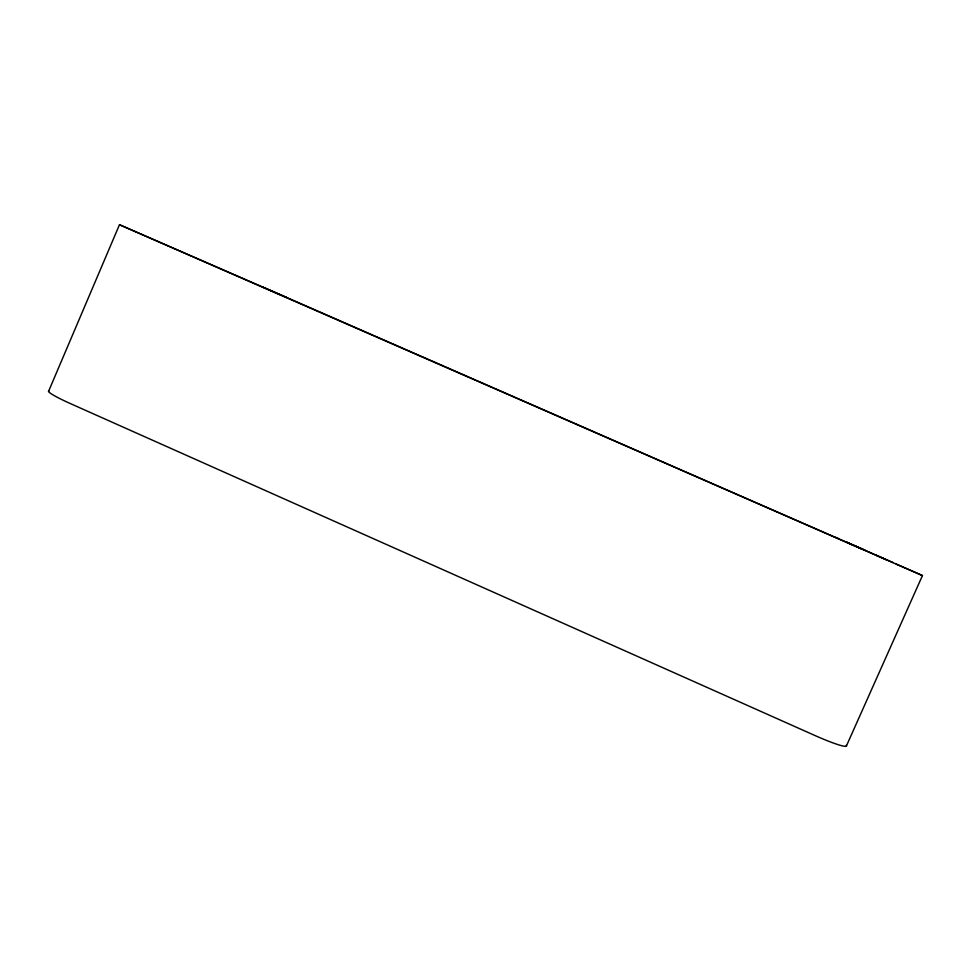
<?xml version="1.0" encoding="UTF-8"?>
<svg xmlns="http://www.w3.org/2000/svg" width="971" height="971" viewBox="0 0 971 971"><rect width="100%" height="100%" fill="white"/><g stroke="black" fill="none" stroke-linecap="round" stroke-linejoin="round"><path stroke-width="1.46" d="M48.55 391.374L119.482 224.714L286.615 297.454M846.421 745.934L922.45 575.56L119.482 224.714M922.45 575.56L896.233 564.127M263.202 287.222L893.114 562.597M835.728 537.376L838.81 538.735M862.794 549.343L846.481 542.121L865.003 550.181M875.891 555.145L887.53 560.291M846.299 745.34A37.833 3.678 24.7 0 1 814.523 735.326L71.077 403.9A37.007 3.423 22.3 0 1 48.732 390.961"/></g></svg>
